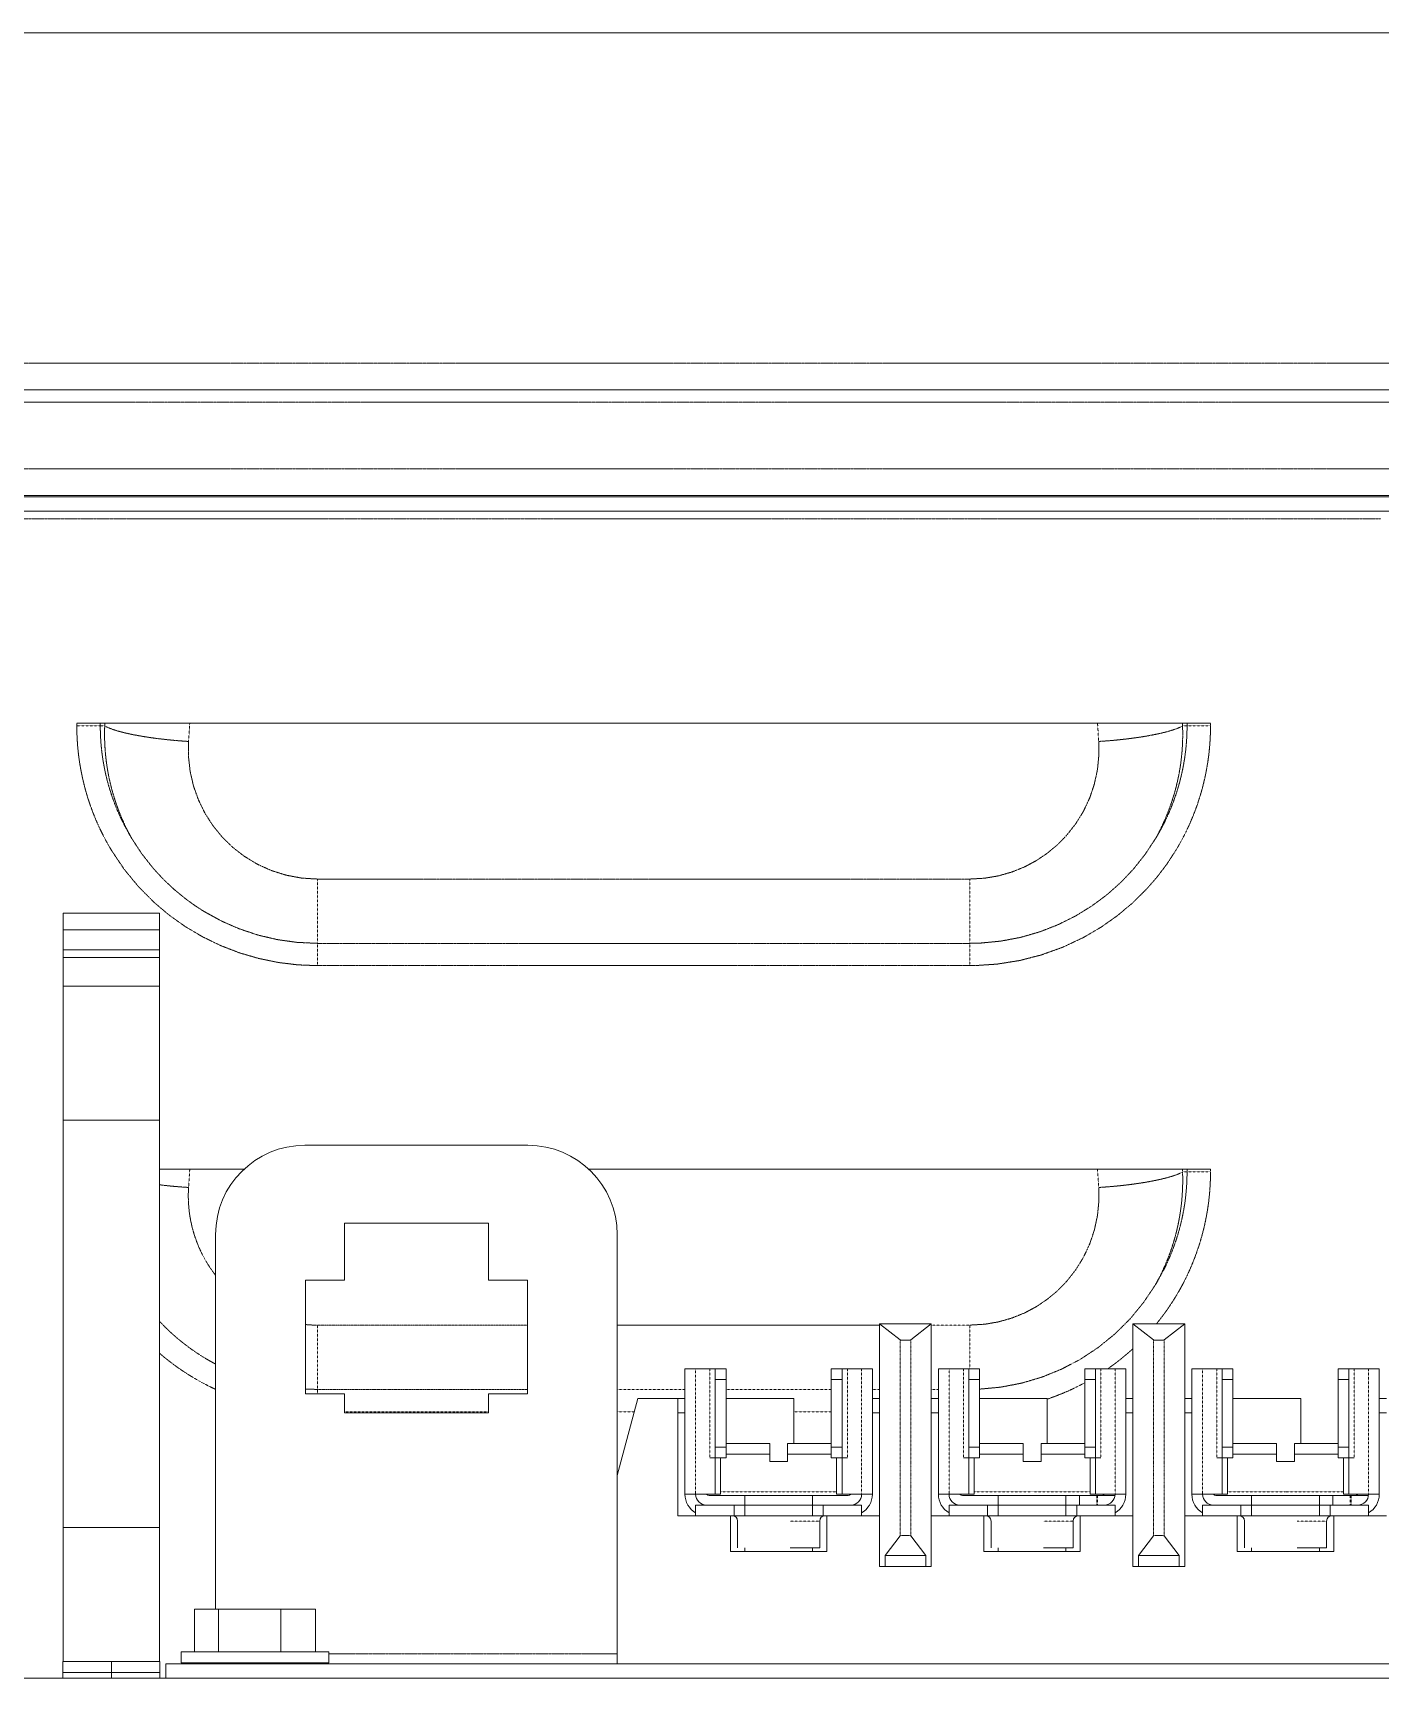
# Model space of a CAD drawing. Header units: millimetres. Extents: x 60499 to 556746, y 248297 to 497145.
# Drawn here: x 78618 to 81787, y 366663 to 370535 of the extents above; entities that cross this region are included whole.
import ezdxf

# ---------------------------------------------------------------- set-up
doc = ezdxf.new("R2010")
doc.units = ezdxf.units.MM
doc.linetypes.add('PHANTOM', pattern=[20, 10, -2, 2, -2, 2, -2])

msp = doc.modelspace()

# ---------------------------------------------------------------- linework, layer by layer
at = {"color": 7, "lineweight": 13, "ltscale": 0.03937}
for p, q in [((90954.7, 370534.8), (72739, 370534.8)), ((72739, 369695), (90954.7, 369695)), ((72739, 369446.1), (90954.7, 369446.1)), ((90954.7, 369443.1), (72739, 369443.1)), ((90954.7, 369409.5), (72739, 369409.5)), ((78762, 368910.4), (81347, 368910.4)), ((78915.7, 367016.7), (78915.7, 368148.8)), ((78915.7, 368086.6), (78915.7, 367017.4)), ((78915.7, 368039.7), (78915.7, 367016.7)), ((78688.9, 367017.4), (78688.9, 367976.3)), ((78688.9, 367976.3), (78688.9, 367017.4)), ((78915.7, 367976.3), (78915.7, 367017.4)), ((78915.7, 367017.4), (78915.7, 367976.3)), ((79925.1, 367860.7), (81347, 367860.7)), ((79047.4, 366825.4), (79047.4, 367706.8)), ((79992.2, 366719.7), (79992.2, 367706.8)), ((84808.8, 366696.5), (78930, 366696.5)), ((72739, 366662.9), (90954.7, 366662.9)), ((84808.8, 366662.9), (78930, 366662.9))]:
    msp.add_line(p, q, dxfattribs=at)
at = {"color": 7, "linetype": 'PHANTOM', "lineweight": 13, "ltscale": 0.03937}
for p, q in [((72739, 369757.7), (90954.7, 369757.7)), ((90954.7, 369665.6), (72739, 369665.6)), ((72739, 369508.7), (90954.7, 369508.7)), ((76909, 369390.8), (81789.2, 369390.8)), ((80822.1, 368543.4), (79286.9, 368543.4)), ((79286.9, 368392.1), (80822.1, 368392.1)), ((79286.9, 368339.6), (80822.1, 368339.6)), ((79313.8, 366719.7), (79992.2, 366719.7))]:
    msp.add_line(p, q, dxfattribs=at)
at = {"color": 7, "linetype": 'PHANTOM', "lineweight": 13, "ltscale": 0.000199926}
for p, q in [((78720.9, 368910.4), (78720.9, 368903.7)), ((78776.1, 368910.4), (78776.1, 368903.7)), ((81332.9, 368903.7), (81332.9, 368910.4)), ((81388.2, 368903.7), (81388.2, 368910.4)), ((81332.9, 367854), (81332.9, 367860.7)), ((81388.2, 367854), (81388.2, 367860.7))]:
    msp.add_line(p, q, dxfattribs=at)
at = {"color": 7, "lineweight": 13, "ltscale": 0.001225}
for p, q in [((78762, 368910.4), (78720.9, 368910.4)), ((81347, 368910.4), (81388.2, 368910.4)), ((81347, 367860.7), (81388.2, 367860.7)), ((81120.9, 367092.9), (81079.7, 367092.9)), ((81120.9, 367070.2), (81079.7, 367070.2)), ((81717.1, 367092.9), (81676, 367092.9)), ((81717.1, 367070.2), (81676, 367070.2))]:
    msp.add_line(p, q, dxfattribs=at)
at = {"color": 7, "linetype": 'PHANTOM', "lineweight": 13, "ltscale": 0.001644}
for p, q in [((78776.1, 368903.7), (78720.9, 368903.7)), ((81332.9, 368903.7), (81388.2, 368903.7)), ((81332.9, 367854), (81388.2, 367854))]:
    msp.add_line(p, q, dxfattribs=at)
at = {"color": 7, "linetype": 'PHANTOM', "lineweight": 13, "ltscale": 0.000311003}
for p, q in [((78786.6, 368903.7), (78776.1, 368903.7)), ((81322.5, 368903.7), (81332.9, 368903.7)), ((81322.5, 367854), (81332.9, 367854))]:
    msp.add_line(p, q, dxfattribs=at)
at = {"color": 7, "linetype": 'PHANTOM', "lineweight": 13, "ltscale": 0.000200337}
for p, q in [((78786.6, 368903.7), (78787, 368910.4)), ((81322.1, 368910.4), (81322.5, 368903.7)), ((81322.1, 367860.7), (81322.5, 367854))]:
    msp.add_line(p, q, dxfattribs=at)
at = {"color": 7, "linetype": 'PHANTOM', "lineweight": 13, "ltscale": 0.001288}
for p, q in [((78983.9, 368867.3), (78986.6, 368910.4)), ((81122.4, 368910.4), (81125.2, 368867.3)), ((78983.9, 367817.5), (78986.6, 367860.7)), ((81122.4, 367860.7), (81125.2, 367817.5))]:
    msp.add_line(p, q, dxfattribs=at)
at = {"color": 7, "linetype": 'PHANTOM', "lineweight": 13, "ltscale": 0.004503}
for p, q in [((79286.9, 368543.4), (79286.9, 368392.1)), ((80822.1, 368543.4), (80822.1, 368392.1)), ((79286.9, 367493.6), (79286.9, 367342.4))]:
    msp.add_line(p, q, dxfattribs=at)
at = {"color": 7, "lineweight": 13, "ltscale": 0.001161}
for p, q in [((78688.9, 368423.9), (78688.9, 368462.9)), ((78915.7, 368462.9), (78915.7, 368423.9))]:
    msp.add_line(p, q, dxfattribs=at)
at = {"color": 7, "lineweight": 13, "ltscale": 0.00062501}
for p, q in [((78688.9, 368441.9), (78688.9, 368462.9)), ((78915.7, 368462.9), (78915.7, 368441.9)), ((78915.7, 368291.4), (78915.7, 368270.4)), ((78915.7, 368270.4), (78915.7, 368249.4)), ((80393.2, 367172.7), (80372.2, 367172.7)), ((80968.4, 367172.7), (80947.4, 367172.7)), ((81564.7, 367172.7), (81543.7, 367172.7))]:
    msp.add_line(p, q, dxfattribs=at)
at = {"color": 7, "lineweight": 13, "ltscale": 0.006752}
for p, q in [((78915.7, 368462.9), (78688.9, 368462.9)), ((78915.7, 368423.9), (78688.9, 368423.9)), ((78688.9, 368423.9), (78915.7, 368423.9)), ((78688.9, 368376.8), (78915.7, 368376.8)), ((78915.7, 368376.8), (78688.9, 368376.8)), ((78915.7, 368358.8), (78688.9, 368358.8)), ((78688.9, 368358.8), (78915.7, 368358.8)), ((78915.7, 368291.4), (78688.9, 368291.4)), ((78688.9, 368291.4), (78915.7, 368291.4)), ((78688.9, 368291.4), (78915.7, 368291.4)), ((78915.7, 367976.3), (78688.9, 367976.3)), ((78688.9, 367976.3), (78915.7, 367976.3)), ((78915.7, 367017.4), (78688.9, 367017.4)), ((78688.9, 367017.4), (78915.7, 367017.4)), ((78915.7, 366702.3), (78688.9, 366702.3)), ((78688.9, 366702.3), (78915.7, 366702.3))]:
    msp.add_line(p, q, dxfattribs=at)
at = {"color": 7, "lineweight": 13, "ltscale": 0.001375}
for p, q in [((78915.7, 368459.9), (78915.7, 368413.7)), ((80223.1, 367095.4), (80176.9, 367095.4)), ((80521.2, 367095.4), (80567.4, 367095.4)), ((80819.4, 367095.4), (80773.2, 367095.4)), ((81117.5, 367095.4), (81163.7, 367095.4)), ((81415.6, 367095.4), (81369.5, 367095.4)), ((81713.8, 367095.4), (81760, 367095.4))]:
    msp.add_line(p, q, dxfattribs=at)
at = {"color": 7, "lineweight": 13, "ltscale": 0.00053574}
for p, q in [((78688.9, 368423.9), (78688.9, 368441.9)), ((78915.7, 368441.9), (78915.7, 368423.9))]:
    msp.add_line(p, q, dxfattribs=at)
at = {"color": 7, "lineweight": 13, "ltscale": 0.001403}
for p, q in [((78688.9, 368376.8), (78688.9, 368423.9)), ((78688.9, 368423.9), (78688.9, 368376.8)), ((78915.7, 368423.9), (78915.7, 368376.8)), ((78915.7, 368376.8), (78915.7, 368423.9))]:
    msp.add_line(p, q, dxfattribs=at)
at = {"color": 7, "lineweight": 13, "ltscale": 0.00035708}
msp.add_line((78915.7, 368401.7), (78915.7, 368413.7), dxfattribs=at)
at = {"color": 7, "lineweight": 13, "ltscale": 0.00938}
for p, q in [((78915.7, 368401.7), (78915.7, 368086.6)), ((78688.9, 367976.3), (78688.9, 368291.4)), ((78688.9, 367976.3), (78688.9, 368291.4)), ((78915.7, 368291.4), (78915.7, 367976.3)), ((78915.7, 368291.4), (78915.7, 367976.3)), ((78688.9, 366702.3), (78688.9, 367017.4)), ((78688.9, 366702.3), (78688.9, 367017.4)), ((78915.7, 367017.4), (78915.7, 366702.3)), ((78915.7, 367017.4), (78915.7, 366702.3)), ((78915.7, 367017.4), (78915.7, 366702.3))]:
    msp.add_line(p, q, dxfattribs=at)
at = {"color": 7, "linetype": 'PHANTOM', "lineweight": 13, "ltscale": 0.001565}
for p, q in [((79286.9, 368392.1), (79286.9, 368339.6)), ((80822.1, 368392.1), (80822.1, 368339.6))]:
    msp.add_line(p, q, dxfattribs=at)
at = {"color": 7, "lineweight": 13, "ltscale": 0.00053562}
for p, q in [((78688.9, 368358.8), (78688.9, 368376.8)), ((78688.9, 368358.8), (78688.9, 368376.8)), ((78915.7, 368376.8), (78915.7, 368358.8)), ((78915.7, 368376.8), (78915.7, 368358.8))]:
    msp.add_line(p, q, dxfattribs=at)
at = {"color": 7, "lineweight": 13, "ltscale": 0.002007}
msp.add_line((78688.9, 368291.4), (78688.9, 368358.8), dxfattribs=at)
at = {"color": 7, "lineweight": 13, "ltscale": 0.002008}
msp.add_line((78688.9, 368358.8), (78688.9, 368291.4), dxfattribs=at)
at = {"color": 7, "lineweight": 13, "ltscale": 0.002507}
msp.add_line((78915.7, 368358.8), (78915.7, 368274.6), dxfattribs=at)
at = {"color": 7, "lineweight": 13, "ltscale": 0.00625}
for p, q in [((78915.7, 368148.8), (78915.7, 368358.8)), ((78915.7, 368039.7), (78915.7, 368249.7))]:
    msp.add_line(p, q, dxfattribs=at)
at = {"color": 7, "lineweight": 13, "ltscale": 2.28281e-06}
msp.add_line((78915.7, 368249.5), (78915.7, 368249.4), dxfattribs=at)
at = {"color": 7, "lineweight": 13, "ltscale": 0.015625}
msp.add_line((79782.2, 367916.8), (79257.3, 367916.8), dxfattribs=at)
at = {"color": 7, "lineweight": 13, "ltscale": 0.005916}
msp.add_line((78915.7, 367860.7), (79114.4, 367860.7), dxfattribs=at)
at = {"color": 7, "lineweight": 13, "ltscale": 0.010089}
for p, q in [((79689.2, 367733.3), (79350.3, 367733.3)), ((79350.3, 367286.9), (79689.2, 367286.9))]:
    msp.add_line(p, q, dxfattribs=at)
at = {"color": 7, "lineweight": 13, "ltscale": 0.003986}
for p, q in [((79350.3, 367733.3), (79350.3, 367599.4)), ((79689.2, 367599.4), (79689.2, 367733.3))]:
    msp.add_line(p, q, dxfattribs=at)
at = {"color": 7, "lineweight": 13, "ltscale": 0.002731}
for p, q in [((79350.3, 367599.4), (79258.6, 367599.4)), ((79781, 367599.4), (79689.2, 367599.4)), ((79258.6, 367331.6), (79350.3, 367331.6)), ((79689.2, 367331.6), (79781, 367331.6))]:
    msp.add_line(p, q, dxfattribs=at)
at = {"color": 7, "lineweight": 13, "ltscale": 0.007973}
for p, q in [((79258.6, 367331.6), (79258.6, 367599.4)), ((79781, 367331.6), (79781, 367599.4))]:
    msp.add_line(p, q, dxfattribs=at)
at = {"color": 7, "linetype": 'PHANTOM', "lineweight": 13, "ltscale": 0.014707}
for p, q in [((79781, 367493.6), (79286.9, 367493.6)), ((79286.9, 367342.4), (79781, 367342.4))]:
    msp.add_line(p, q, dxfattribs=at)
at = {"color": 7, "linetype": 'PHANTOM', "lineweight": 13, "ltscale": 0.018374}
msp.add_line((80609.4, 367493.6), (79992.2, 367493.6), dxfattribs=at)
at = {"color": 7, "lineweight": 13, "ltscale": 0.001832}
for p, q in [((80609.4, 367496.9), (80657.7, 367458.7)), ((80731.2, 367496.9), (80682.9, 367458.7)), ((81205.7, 367496.9), (81254, 367458.7)), ((81327.5, 367496.9), (81279.1, 367458.7))]:
    msp.add_line(p, q, dxfattribs=at)
at = {"color": 7, "lineweight": 13, "ltscale": 0.00525}
for p, q in [((80609.4, 367320.5), (80609.4, 367496.9)), ((81205.7, 367320.5), (81205.7, 367496.9))]:
    msp.add_line(p, q, dxfattribs=at)
at = {"color": 7, "lineweight": 13, "ltscale": 0.003625}
for p, q in [((80731.2, 367496.9), (80609.4, 367496.9)), ((81327.5, 367496.9), (81205.7, 367496.9))]:
    msp.add_line(p, q, dxfattribs=at)
at = {"color": 7, "lineweight": 13, "ltscale": 0.01345}
for p, q in [((80731.2, 367496.9), (80731.2, 367045)), ((81327.5, 367496.9), (81327.5, 367045))]:
    msp.add_line(p, q, dxfattribs=at)
at = {"color": 7, "linetype": 'PHANTOM', "lineweight": 13, "ltscale": 0.002707}
msp.add_line((80822.1, 367493.6), (80731.2, 367493.6), dxfattribs=at)
at = {"color": 7, "linetype": 'PHANTOM', "lineweight": 13, "ltscale": 0.003054}
msp.add_line((80822.1, 367493.6), (80822.1, 367391), dxfattribs=at)
at = {"color": 7, "linetype": 'PHANTOM', "lineweight": 13, "ltscale": 0.013731}
for p, q in [((80657.7, 366997.5), (80657.7, 367458.7)), ((80682.9, 366997.5), (80682.9, 367458.7)), ((81254, 366997.5), (81254, 367458.7)), ((81279.1, 366997.5), (81279.1, 367458.7))]:
    msp.add_line(p, q, dxfattribs=at)
at = {"color": 7, "lineweight": 13, "ltscale": 0.000749994}
for p, q in [((80151.7, 367391), (80176.9, 367391)), ((80223.1, 367391), (80248.3, 367391)), ((80521.2, 367391), (80496, 367391)), ((80592.6, 367391), (80567.4, 367391)), ((80748, 367391), (80773.2, 367391)), ((80819.4, 367391), (80844.6, 367391)), ((81117.5, 367391), (81092.3, 367391)), ((81188.9, 367391), (81163.7, 367391)), ((81344.3, 367391), (81369.5, 367391)), ((81415.6, 367391), (81440.8, 367391)), ((81713.8, 367391), (81688.6, 367391)), ((81785.2, 367391), (81760, 367391)), ((80223.1, 367365.8), (80248.3, 367365.8)), ((80521.2, 367365.8), (80496, 367365.8)), ((80819.4, 367365.8), (80844.6, 367365.8)), ((81117.5, 367365.8), (81092.3, 367365.8)), ((81415.6, 367365.8), (81440.8, 367365.8)), ((81713.8, 367365.8), (81688.6, 367365.8)), ((80223.1, 367206.3), (80248.3, 367206.3)), ((80223.1, 367181.1), (80248.3, 367181.1)), ((80521.2, 367206.3), (80496, 367206.3)), ((80521.2, 367181.1), (80496, 367181.1)), ((80819.4, 367206.3), (80844.6, 367206.3)), ((80819.4, 367181.1), (80844.6, 367181.1)), ((81117.5, 367206.3), (81092.3, 367206.3)), ((81117.5, 367181.1), (81092.3, 367181.1)), ((81415.6, 367206.3), (81440.8, 367206.3)), ((81415.6, 367181.1), (81440.8, 367181.1)), ((81713.8, 367206.3), (81688.6, 367206.3)), ((81713.8, 367181.1), (81688.6, 367181.1)), ((80176.9, 367095.4), (80151.7, 367095.4)), ((80267.2, 367070.2), (80292.4, 367070.2)), ((80452, 367070.2), (80477.1, 367070.2)), ((80567.4, 367095.4), (80592.6, 367095.4)), ((80773.2, 367095.4), (80748, 367095.4)), ((81048.2, 367070.2), (81073.4, 367070.2)), ((81163.7, 367095.4), (81188.9, 367095.4)), ((81369.5, 367095.4), (81344.3, 367095.4)), ((81644.5, 367070.2), (81669.7, 367070.2)), ((81760, 367095.4), (81785.2, 367095.4)), ((80267.2, 367045), (80292.4, 367045)), ((80452, 367045), (80477.1, 367045)), ((81048.2, 367045), (81073.4, 367045)), ((81644.5, 367045), (81669.7, 367045))]:
    msp.add_line(p, q, dxfattribs=at)
at = {"color": 7, "lineweight": 13, "ltscale": 0.0088}
for p, q in [((80151.7, 367095.4), (80151.7, 367391)), ((80592.6, 367391), (80592.6, 367095.4)), ((80748, 367095.4), (80748, 367391)), ((81188.9, 367391), (81188.9, 367095.4)), ((81344.3, 367095.4), (81344.3, 367391)), ((81785.2, 367391), (81785.2, 367095.4))]:
    msp.add_line(p, q, dxfattribs=at)
at = {"color": 7, "lineweight": 13, "ltscale": 0.000999991}
for p, q in [((80176.9, 367391), (80210.5, 367391)), ((80567.4, 367391), (80533.8, 367391)), ((81163.7, 367391), (81130.1, 367391)), ((81760, 367391), (81726.4, 367391)), ((78930, 366662.9), (78930, 366696.5))]:
    msp.add_line(p, q, dxfattribs=at)
at = {"color": 7, "linetype": 'PHANTOM', "lineweight": 13, "ltscale": 0.0088}
for p, q in [((80176.9, 367095.4), (80176.9, 367391)), ((80567.4, 367391), (80567.4, 367095.4)), ((80773.2, 367095.4), (80773.2, 367391)), ((81163.7, 367391), (81163.7, 367095.4)), ((81369.5, 367095.4), (81369.5, 367391)), ((81760, 367391), (81760, 367095.4))]:
    msp.add_line(p, q, dxfattribs=at)
at = {"color": 7, "lineweight": 13, "ltscale": 0.000375012}
for p, q in [((80210.5, 367391), (80223.1, 367391)), ((80533.8, 367391), (80521.2, 367391)), ((81130.1, 367391), (81117.5, 367391)), ((81726.4, 367391), (81713.8, 367391)), ((80210.5, 367181.1), (80223.1, 367181.1)), ((80210.5, 367181.1), (80223.1, 367181.1)), ((80533.8, 367181.1), (80521.2, 367181.1)), ((80533.8, 367181.1), (80521.2, 367181.1)), ((81130.1, 367181.1), (81117.5, 367181.1)), ((81130.1, 367181.1), (81117.5, 367181.1)), ((81726.4, 367181.1), (81713.8, 367181.1)), ((81726.4, 367181.1), (81713.8, 367181.1)), ((80235.7, 367095.4), (80223.1, 367095.4)), ((80508.6, 367095.4), (80521.2, 367095.4)), ((80832, 367095.4), (80819.4, 367095.4)), ((81428.2, 367095.4), (81415.6, 367095.4))]:
    msp.add_line(p, q, dxfattribs=at)
at = {"color": 7, "linetype": 'PHANTOM', "lineweight": 13, "ltscale": 0.00625}
for p, q in [((80210.5, 367391), (80210.5, 367181.1)), ((80533.8, 367181.1), (80533.8, 367391)), ((80806.8, 367391), (80806.8, 367181.1)), ((81130.1, 367181.1), (81130.1, 367391)), ((81403.1, 367391), (81403.1, 367181.1)), ((81726.4, 367181.1), (81726.4, 367391))]:
    msp.add_line(p, q, dxfattribs=at)
at = {"color": 7, "lineweight": 13, "ltscale": 0.000750084}
for p, q in [((80223.1, 367391), (80223.1, 367365.8)), ((80248.3, 367391), (80248.3, 367365.8)), ((80496, 367365.8), (80496, 367391)), ((80521.2, 367365.8), (80521.2, 367391)), ((80819.4, 367391), (80819.4, 367365.8)), ((80844.6, 367391), (80844.6, 367365.8)), ((81092.3, 367365.8), (81092.3, 367391)), ((81117.5, 367365.8), (81117.5, 367391)), ((81415.6, 367391), (81415.6, 367365.8)), ((81440.8, 367391), (81440.8, 367365.8)), ((81688.6, 367365.8), (81688.6, 367391)), ((81713.8, 367365.8), (81713.8, 367391)), ((80223.1, 367206.3), (80223.1, 367181.1)), ((80248.3, 367206.3), (80248.3, 367181.1)), ((80351.2, 367214.7), (80351.2, 367189.5)), ((80393.2, 367214.7), (80393.2, 367189.5)), ((80496, 367181.1), (80496, 367206.3)), ((80521.2, 367181.1), (80521.2, 367206.3)), ((80819.4, 367206.3), (80819.4, 367181.1)), ((80844.6, 367206.3), (80844.6, 367181.1)), ((80947.4, 367214.7), (80947.4, 367189.5)), ((80989.4, 367214.7), (80989.4, 367189.5)), ((81092.3, 367181.1), (81092.3, 367206.3)), ((81117.5, 367181.1), (81117.5, 367206.3)), ((81415.6, 367206.3), (81415.6, 367181.1)), ((81440.8, 367206.3), (81440.8, 367181.1)), ((81543.7, 367214.7), (81543.7, 367189.5)), ((81585.7, 367214.7), (81585.7, 367189.5)), ((81688.6, 367181.1), (81688.6, 367206.3)), ((81713.8, 367181.1), (81713.8, 367206.3))]:
    msp.add_line(p, q, dxfattribs=at)
at = {"color": 7, "lineweight": 13, "ltscale": 0.001}
for p, q in [((80773.2, 367391), (80806.8, 367391)), ((81369.5, 367391), (81403.1, 367391))]:
    msp.add_line(p, q, dxfattribs=at)
at = {"color": 7, "lineweight": 13, "ltscale": 0.000374982}
for p, q in [((80806.8, 367391), (80819.4, 367391)), ((81403.1, 367391), (81415.6, 367391)), ((80806.8, 367181.1), (80819.4, 367181.1)), ((80806.8, 367181.1), (80819.4, 367181.1)), ((81403.1, 367181.1), (81415.6, 367181.1)), ((81403.1, 367181.1), (81415.6, 367181.1)), ((81104.9, 367095.4), (81117.5, 367095.4)), ((81701.2, 367095.4), (81713.8, 367095.4))]:
    msp.add_line(p, q, dxfattribs=at)
at = {"color": 7, "linetype": 'PHANTOM', "lineweight": 13, "ltscale": 0.000321276}
msp.add_line((79286.9, 367342.4), (79286.9, 367331.6), dxfattribs=at)
at = {"color": 7, "linetype": 'PHANTOM', "lineweight": 13, "ltscale": 0.004749}
msp.add_line((79992.2, 367342.4), (80151.7, 367342.4), dxfattribs=at)
at = {"color": 7, "lineweight": 13, "ltscale": 0.00475}
for p, q in [((80223.1, 367365.8), (80223.1, 367206.3)), ((80248.3, 367206.3), (80248.3, 367365.8)), ((80496, 367365.8), (80496, 367206.3)), ((80521.2, 367206.3), (80521.2, 367365.8)), ((80819.4, 367365.8), (80819.4, 367206.3)), ((80844.6, 367206.3), (80844.6, 367365.8)), ((81092.3, 367365.8), (81092.3, 367206.3)), ((81117.5, 367206.3), (81117.5, 367365.8)), ((81415.6, 367365.8), (81415.6, 367206.3)), ((81440.8, 367206.3), (81440.8, 367365.8)), ((81688.6, 367365.8), (81688.6, 367206.3)), ((81713.8, 367206.3), (81713.8, 367365.8)), ((80407.9, 367320.5), (80248.3, 367320.5)), ((81004.1, 367320.5), (80844.6, 367320.5)), ((81600.4, 367320.5), (81440.8, 367320.5)), ((80292.4, 367070.2), (80452, 367070.2)), ((80888.7, 367070.2), (81048.2, 367070.2)), ((81484.9, 367070.2), (81644.5, 367070.2)), ((80292.4, 367045), (80452, 367045)), ((80888.7, 367045), (81048.2, 367045)), ((81484.9, 367045), (81644.5, 367045))]:
    msp.add_line(p, q, dxfattribs=at)
at = {"color": 7, "linetype": 'PHANTOM', "lineweight": 13, "ltscale": 0.007375}
msp.add_line((80248.3, 367342.4), (80496, 367342.4), dxfattribs=at)
at = {"color": 7, "linetype": 'PHANTOM', "lineweight": 13, "ltscale": 0.000499996}
for p, q in [((80592.6, 367342.4), (80609.4, 367342.4)), ((80731.2, 367342.4), (80748, 367342.4))]:
    msp.add_line(p, q, dxfattribs=at)
at = {"color": 7, "lineweight": 13, "ltscale": 0.001329}
for p, q in [((79350.3, 367331.6), (79350.3, 367286.9)), ((79689.2, 367286.9), (79689.2, 367331.6))]:
    msp.add_line(p, q, dxfattribs=at)
at = {"color": 7, "lineweight": 13, "ltscale": 0.005581}
msp.add_line((79992.2, 367139.4), (80040.7, 367320.5), dxfattribs=at)
at = {"color": 7, "lineweight": 13, "ltscale": 0.002805}
msp.add_line((80134.9, 367320.5), (80040.7, 367320.5), dxfattribs=at)
at = {"color": 7, "lineweight": 13, "ltscale": 0.000499996}
for p, q in [((80151.7, 367320.5), (80134.9, 367320.5)), ((80609.4, 367320.5), (80592.6, 367320.5)), ((80748, 367320.5), (80731.2, 367320.5)), ((81205.7, 367320.5), (81188.9, 367320.5)), ((81344.3, 367320.5), (81327.5, 367320.5)), ((80134.9, 367286.9), (80151.7, 367286.9)), ((80609.4, 367286.9), (80592.6, 367286.9)), ((80731.2, 367286.9), (80748, 367286.9)), ((81205.7, 367286.9), (81188.9, 367286.9)), ((81327.5, 367286.9), (81344.3, 367286.9))]:
    msp.add_line(p, q, dxfattribs=at)
at = {"color": 7, "lineweight": 13, "ltscale": 0.0082}
for p, q in [((80134.9, 367320.5), (80134.9, 367045)), ((80609.4, 367045), (80609.4, 367320.5)), ((81205.7, 367045), (81205.7, 367320.5))]:
    msp.add_line(p, q, dxfattribs=at)
at = {"color": 7, "lineweight": 13, "ltscale": 0.00315}
for p, q in [((80407.9, 367320.5), (80407.9, 367214.7)), ((81004.1, 367320.5), (81004.1, 367214.7)), ((81600.4, 367320.5), (81600.4, 367214.7))]:
    msp.add_line(p, q, dxfattribs=at)
at = {"color": 7, "lineweight": 13, "ltscale": 0.000500026}
for p, q in [((81802, 367320.5), (81785.2, 367320.5)), ((81802, 367286.9), (81785.2, 367286.9))]:
    msp.add_line(p, q, dxfattribs=at)
at = {"color": 7, "linetype": 'PHANTOM', "lineweight": 13, "ltscale": 0.010089}
msp.add_line((79350.3, 367289.8), (79689.2, 367289.8), dxfattribs=at)
at = {"color": 7, "linetype": 'PHANTOM', "lineweight": 13, "ltscale": 0.0012}
msp.add_line((79992.2, 367289.8), (80032.5, 367289.8), dxfattribs=at)
at = {"color": 7, "linetype": 'PHANTOM', "lineweight": 13, "ltscale": 0.002625}
msp.add_line((80407.9, 367289.8), (80496, 367289.8), dxfattribs=at)
at = {"color": 7, "lineweight": 13, "ltscale": 0.00255}
for p, q in [((80223.1, 367181.1), (80223.1, 367095.4)), ((80235.7, 367095.4), (80235.7, 367181.1)), ((80508.6, 367181.1), (80508.6, 367095.4)), ((80521.2, 367095.4), (80521.2, 367181.1)), ((80819.4, 367181.1), (80819.4, 367095.4)), ((80832, 367095.4), (80832, 367181.1)), ((81104.9, 367181.1), (81104.9, 367095.4)), ((81117.5, 367095.4), (81117.5, 367181.1)), ((81415.6, 367181.1), (81415.6, 367095.4)), ((81428.2, 367095.4), (81428.2, 367181.1)), ((81701.2, 367181.1), (81701.2, 367095.4)), ((81713.8, 367095.4), (81713.8, 367181.1))]:
    msp.add_line(p, q, dxfattribs=at)
at = {"color": 7, "lineweight": 13, "ltscale": 0.003062}
for p, q in [((80351.2, 367214.7), (80248.3, 367214.7)), ((80351.2, 367189.5), (80248.3, 367189.5)), ((80496, 367214.7), (80393.2, 367214.7)), ((80496, 367189.5), (80393.2, 367189.5)), ((80947.4, 367214.7), (80844.6, 367214.7)), ((80947.4, 367189.5), (80844.6, 367189.5)), ((81092.3, 367214.7), (80989.4, 367214.7)), ((81543.7, 367189.5), (81440.8, 367189.5)), ((81543.7, 367214.7), (81440.9, 367214.7)), ((81688.6, 367214.7), (81585.7, 367214.7))]:
    msp.add_line(p, q, dxfattribs=at)
at = {"color": 7, "lineweight": 13, "ltscale": 0.000499936}
for p, q in [((80351.2, 367189.5), (80351.2, 367172.7)), ((80393.2, 367189.5), (80393.2, 367172.7)), ((80947.4, 367189.5), (80947.4, 367172.7)), ((80989.4, 367189.5), (80989.4, 367172.7)), ((81543.7, 367189.5), (81543.7, 367172.7)), ((81585.7, 367189.5), (81585.7, 367172.7))]:
    msp.add_line(p, q, dxfattribs=at)
at = {"color": 7, "lineweight": 13, "ltscale": 0.003063}
for p, q in [((81092.3, 367189.5), (80989.4, 367189.5)), ((81688.6, 367189.5), (81585.7, 367189.5))]:
    msp.add_line(p, q, dxfattribs=at)
at = {"color": 7, "lineweight": 13, "ltscale": 0.00062498}
for p, q in [((80372.2, 367172.7), (80351.2, 367172.7)), ((80989.4, 367172.7), (80968.4, 367172.7)), ((81585.7, 367172.7), (81564.7, 367172.7))]:
    msp.add_line(p, q, dxfattribs=at)
at = {"color": 7, "lineweight": 13, "ltscale": 0.002687}
for p, q in [((80176.9, 367070.2), (80267.2, 367070.2)), ((80477.1, 367070.2), (80567.4, 367070.2)), ((80773.2, 367070.2), (80863.5, 367070.2)), ((81073.4, 367070.2), (81163.7, 367070.2)), ((81369.5, 367070.2), (81459.7, 367070.2)), ((81669.7, 367070.2), (81760, 367070.2)), ((80176.9, 367045), (80267.2, 367045)), ((80477.1, 367045), (80567.4, 367045)), ((80773.2, 367045), (80863.5, 367045)), ((81073.4, 367045), (81163.7, 367045)), ((81369.5, 367045), (81459.7, 367045)), ((81669.7, 367045), (81760, 367045))]:
    msp.add_line(p, q, dxfattribs=at)
at = {"color": 7, "lineweight": 13, "ltscale": 0.000749963}
for p, q in [((80176.9, 367045), (80176.9, 367070.2)), ((80267.2, 367070.2), (80267.2, 367045)), ((80292.4, 367070.2), (80292.4, 367045)), ((80452, 367070.2), (80452, 367045)), ((80477.1, 367070.2), (80477.1, 367045)), ((80567.4, 367045), (80567.4, 367070.2)), ((80773.2, 367045), (80773.2, 367070.2)), ((80863.5, 367070.2), (80863.5, 367045)), ((80888.7, 367070.2), (80888.7, 367045)), ((81048.2, 367070.2), (81048.2, 367045)), ((81073.4, 367070.2), (81073.4, 367045)), ((81163.7, 367045), (81163.7, 367070.2)), ((81369.5, 367045), (81369.5, 367070.2)), ((81459.7, 367070.2), (81459.7, 367045)), ((81484.9, 367070.2), (81484.9, 367045)), ((81644.5, 367070.2), (81644.5, 367045)), ((81669.7, 367070.2), (81669.7, 367045)), ((81760, 367045), (81760, 367070.2)), ((80622.4, 366925.8), (80622.4, 366951)), ((80718.2, 366925.8), (80718.2, 366951)), ((81218.7, 366925.8), (81218.7, 366951)), ((81314.5, 366925.8), (81314.5, 366951))]:
    msp.add_line(p, q, dxfattribs=at)
at = {"color": 7, "lineweight": 13, "ltscale": 0.004875}
for p, q in [((80372.2, 367092.9), (80208.4, 367092.9)), ((80535.9, 367092.9), (80372.2, 367092.9)), ((80968.4, 367092.9), (80804.7, 367092.9)), ((81132.2, 367092.9), (80968.4, 367092.9)), ((81564.7, 367092.9), (81401, 367092.9)), ((81728.5, 367092.9), (81564.7, 367092.9))]:
    msp.add_line(p, q, dxfattribs=at)
at = {"color": 7, "linetype": 'PHANTOM', "lineweight": 13, "ltscale": 0.004062}
for p, q in [((80372.2, 367101.3), (80235.7, 367101.3)), ((81104.9, 367101.3), (80968.4, 367101.3)), ((81701.2, 367101.3), (81564.7, 367101.3))]:
    msp.add_line(p, q, dxfattribs=at)
at = {"color": 7, "lineweight": 13, "ltscale": 0.000674991}
for p, q in [((80292.4, 367092.9), (80292.4, 367070.2)), ((80452, 367092.9), (80452, 367070.2)), ((80888.7, 367092.9), (80888.7, 367070.2)), ((81048.2, 367092.9), (81048.2, 367070.2)), ((81079.7, 367070.2), (81079.7, 367092.9)), ((81484.9, 367092.9), (81484.9, 367070.2)), ((81644.5, 367092.9), (81644.5, 367070.2)), ((81676, 367070.2), (81676, 367092.9))]:
    msp.add_line(p, q, dxfattribs=at)
at = {"color": 7, "linetype": 'PHANTOM', "lineweight": 13, "ltscale": 0.004063}
for p, q in [((80508.6, 367101.3), (80372.2, 367101.3)), ((80968.4, 367101.3), (80832, 367101.3)), ((81564.7, 367101.3), (81428.2, 367101.3))]:
    msp.add_line(p, q, dxfattribs=at)
at = {"color": 7, "lineweight": 13, "ltscale": 0.002691}
msp.add_line((80452, 367070.2), (80542.4, 367070.2), dxfattribs=at)
at = {"color": 7, "lineweight": 13, "ltscale": 0.000750024}
for p, q in [((80863.5, 367070.2), (80888.7, 367070.2)), ((81459.7, 367070.2), (81484.9, 367070.2)), ((80863.5, 367045), (80888.7, 367045)), ((81459.7, 367045), (81484.9, 367045))]:
    msp.add_line(p, q, dxfattribs=at)
at = {"color": 7, "lineweight": 13, "ltscale": 0.000937484}
for p, q in [((81048.2, 367070.2), (81079.7, 367070.2)), ((81644.5, 367070.2), (81676, 367070.2)), ((81644.5, 367070.2), (81676, 367070.2))]:
    msp.add_line(p, q, dxfattribs=at)
at = {"color": 7, "lineweight": 13, "ltscale": 5.00116e-05}
for p, q in [((81120.9, 367092.9), (81122.6, 367092.9)), ((81120.9, 367070.2), (81122.6, 367070.2))]:
    msp.add_line(p, q, dxfattribs=at)
at = {"color": 7, "linetype": 'PHANTOM', "lineweight": 13, "ltscale": 0.000674991}
for p, q in [((81120.9, 367070.2), (81120.9, 367092.9)), ((81122.6, 367070.2), (81122.6, 367092.9)), ((81717.1, 367070.2), (81717.1, 367092.9)), ((81718.8, 367070.2), (81718.8, 367092.9))]:
    msp.add_line(p, q, dxfattribs=at)
at = {"color": 7, "lineweight": 13, "ltscale": 0.001222}
for p, q in [((81163.6, 367092.9), (81122.6, 367092.9)), ((81759.9, 367092.9), (81718.8, 367092.9))]:
    msp.add_line(p, q, dxfattribs=at)
at = {"color": 7, "lineweight": 13, "ltscale": 0.000477438}
for p, q in [((81138.6, 367070.2), (81122.6, 367070.2)), ((81734.9, 367070.2), (81718.8, 367070.2))]:
    msp.add_line(p, q, dxfattribs=at)
at = {"color": 7, "lineweight": 13, "ltscale": 4.99815e-05}
for p, q in [((81717.1, 367092.9), (81718.8, 367092.9)), ((81717.1, 367070.2), (81718.8, 367070.2))]:
    msp.add_line(p, q, dxfattribs=at)
at = {"color": 7, "lineweight": 13, "ltscale": 0.002716}
for p, q in [((80226.2, 367045), (80134.9, 367045)), ((80609.4, 367045), (80518.2, 367045)), ((80822.4, 367045), (80731.2, 367045)), ((81205.7, 367045), (81114.5, 367045)), ((81418.7, 367045), (81327.5, 367045)), ((81802, 367045), (81710.7, 367045))]:
    msp.add_line(p, q, dxfattribs=at)
at = {"color": 7, "lineweight": 13, "ltscale": 0.002498}
for p, q in [((80258.8, 367045), (80258.8, 366961.1)), ((80485.5, 366961.1), (80485.5, 367045)), ((80855.1, 367045), (80855.1, 366961.1)), ((81081.8, 366961.1), (81081.8, 367045)), ((81451.3, 367045), (81451.3, 366961.1)), ((81678.1, 366961.1), (81678.1, 367045))]:
    msp.add_line(p, q, dxfattribs=at)
at = {"color": 7, "lineweight": 13, "ltscale": 0.001875}
for p, q in [((80275.6, 367032.4), (80275.6, 366969.5)), ((80468.8, 367032.4), (80468.8, 366969.5)), ((80871.9, 367032.4), (80871.9, 366969.5)), ((81065, 367032.4), (81065, 366969.5)), ((81468.1, 367032.4), (81468.1, 366969.5)), ((81661.3, 367032.4), (81661.3, 366969.5))]:
    msp.add_line(p, q, dxfattribs=at)
at = {"color": 7, "linetype": 'PHANTOM', "lineweight": 13, "ltscale": 0.002066}
for p, q in [((80468.8, 367032.4), (80399.4, 367032.4)), ((81065, 367032.4), (80995.6, 367032.4)), ((81661.3, 367032.4), (81591.9, 367032.4))]:
    msp.add_line(p, q, dxfattribs=at)
at = {"color": 7, "lineweight": 13, "ltscale": 0.00355}
for p, q in [((80609.4, 366925.8), (80609.4, 367045)), ((80731.2, 366925.8), (80731.2, 367045)), ((81205.7, 366925.8), (81205.7, 367045)), ((81327.5, 366925.8), (81327.5, 367045))]:
    msp.add_line(p, q, dxfattribs=at)
at = {"color": 7, "lineweight": 13, "ltscale": 0.006604}
msp.add_line((78915.7, 366794.9), (78915.7, 367016.7), dxfattribs=at)
msp.add_line((78915.7, 366794.9), (78915.7, 367016.7), dxfattribs=at)
at = {"color": 7, "lineweight": 13, "ltscale": 0.001739}
for p, q in [((80622.4, 366951), (80657.7, 366997.5)), ((80718.2, 366951), (80682.9, 366997.5)), ((81218.7, 366951), (81254, 366997.5)), ((81314.5, 366951), (81279.1, 366997.5))]:
    msp.add_line(p, q, dxfattribs=at)
at = {"color": 7, "lineweight": 13, "ltscale": 0.00675}
for p, q in [((80485.5, 366961.1), (80258.8, 366961.1)), ((81081.8, 366961.1), (80855.1, 366961.1)), ((81678.1, 366961.1), (81451.3, 366961.1))]:
    msp.add_line(p, q, dxfattribs=at)
at = {"color": 7, "lineweight": 13, "ltscale": 0.00099906}
for p, q in [((80292.4, 366961.1), (80258.8, 366961.1)), ((80485.5, 366961.1), (80452, 366961.1)), ((80888.6, 366961.1), (80855.1, 366961.1)), ((81081.8, 366961.1), (81048.3, 366961.1)), ((81484.9, 366961.1), (81451.3, 366961.1)), ((81678.1, 366961.1), (81644.5, 366961.1))]:
    msp.add_line(p, q, dxfattribs=at)
at = {"color": 7, "lineweight": 13, "ltscale": 0.000247625}
for p, q in [((80292.4, 366969.5), (80292.4, 366961.1)), ((80452, 366969.5), (80452, 366961.1)), ((80888.7, 366969.5), (80888.7, 366961.1)), ((81048.2, 366969.5), (81048.2, 366961.1)), ((81484.9, 366969.5), (81484.9, 366961.1)), ((81644.5, 366969.5), (81644.5, 366961.1))]:
    msp.add_line(p, q, dxfattribs=at)
at = {"color": 7, "lineweight": 13, "ltscale": 0.002066}
for p, q in [((80399.4, 366969.5), (80468.8, 366969.5)), ((80995.6, 366969.5), (81065, 366969.5)), ((81591.9, 366969.5), (81661.3, 366969.5))]:
    msp.add_line(p, q, dxfattribs=at)
at = {"color": 7, "lineweight": 13, "ltscale": 0.002851}
for p, q in [((80718.2, 366951), (80622.4, 366951)), ((81314.5, 366951), (81218.7, 366951)), ((80718.2, 366925.8), (80622.4, 366925.8)), ((81314.5, 366925.8), (81218.7, 366925.8))]:
    msp.add_line(p, q, dxfattribs=at)
at = {"color": 7, "lineweight": 13, "ltscale": 0.000386786}
for p, q in [((80622.4, 366925.8), (80609.4, 366925.8)), ((80718.2, 366925.8), (80731.2, 366925.8)), ((81314.5, 366925.8), (81327.5, 366925.8))]:
    msp.add_line(p, q, dxfattribs=at)
at = {"color": 7, "lineweight": 13, "ltscale": 0.000386816}
msp.add_line((81218.7, 366925.8), (81205.7, 366925.8), dxfattribs=at)
at = {"color": 7, "lineweight": 13, "ltscale": 0.003}
for p, q in [((78997.8, 366724.6), (78997.8, 366825.4)), ((79053.9, 366724.6), (79053.9, 366825.4)), ((79201.2, 366724.6), (79201.2, 366825.4)), ((79282.1, 366724.6), (79282.1, 366825.4))]:
    msp.add_line(p, q, dxfattribs=at)
at = {"color": 7, "lineweight": 13, "ltscale": 0.001669}
msp.add_line((78997.8, 366825.4), (79053.9, 366825.4), dxfattribs=at)
at = {"color": 7, "lineweight": 13, "ltscale": 0.004385}
msp.add_line((79053.9, 366825.4), (79201.2, 366825.4), dxfattribs=at)
at = {"color": 7, "lineweight": 13, "ltscale": 0.002408}
msp.add_line((79201.2, 366825.4), (79282.1, 366825.4), dxfattribs=at)
at = {"color": 7, "lineweight": 13, "ltscale": 0.004684}
msp.add_line((79123.5, 366724.6), (78966.1, 366724.6), dxfattribs=at)
at = {"color": 7, "lineweight": 13, "ltscale": 0.000775074}
for p, q in [((78966.1, 366698.6), (78966.1, 366724.6)), ((79313.8, 366698.6), (79313.8, 366724.6))]:
    msp.add_line(p, q, dxfattribs=at)
at = {"color": 7, "lineweight": 13, "ltscale": 0.005666}
msp.add_line((79123.5, 366724.6), (79313.8, 366724.6), dxfattribs=at)
at = {"color": 7, "lineweight": 13, "ltscale": 0.000691572}
msp.add_line((79992.2, 366696.5), (79992.2, 366719.7), dxfattribs=at)
at = {"color": 7, "lineweight": 13, "ltscale": 1.96742e-05}
for p, q in [((78688.9, 366702.3), (78688.2, 366702.3)), ((78688.2, 366702.3), (78688.9, 366702.3)), ((78688.2, 366702.3), (78688.9, 366702.3)), ((78916.4, 366702.3), (78915.7, 366702.3)), ((78915.7, 366702.3), (78916.4, 366702.3)), ((78915.7, 366702.3), (78916.4, 366702.3))]:
    msp.add_line(p, q, dxfattribs=at)
at = {"color": 7, "lineweight": 13, "ltscale": 0.00078745}
for p, q in [((78688.2, 366702.3), (78688.2, 366675.8)), ((78688.2, 366675.8), (78688.2, 366702.3)), ((78802.3, 366675.8), (78802.3, 366702.3)), ((78802.3, 366702.3), (78802.3, 366675.8)), ((78916.4, 366675.8), (78916.4, 366702.3)), ((78916.4, 366675.8), (78916.4, 366702.3)), ((78916.4, 366702.3), (78916.4, 366675.8))]:
    msp.add_line(p, q, dxfattribs=at)
at = {"color": 7, "lineweight": 13, "ltscale": 0.001185}
msp.add_line((79005.9, 366698.6), (78966.1, 366698.6), dxfattribs=at)
at = {"color": 7, "lineweight": 13, "ltscale": 6.24769e-05}
for p, q in [((78966.9, 366698.6), (78966.9, 366696.5)), ((79005.9, 366698.6), (79005.9, 366696.5)), ((79084.4, 366698.6), (79084.4, 366696.5)), ((79123.5, 366698.6), (79123.5, 366696.5)), ((79140.7, 366698.6), (79140.7, 366696.5)), ((79183.8, 366698.6), (79183.8, 366696.5)), ((79250.7, 366698.6), (79250.7, 366696.5)), ((79313, 366698.6), (79313, 366696.5))]:
    msp.add_line(p, q, dxfattribs=at)
at = {"color": 7, "lineweight": 13, "ltscale": 0.001162}
msp.add_line((79005.9, 366696.5), (78966.9, 366696.5), dxfattribs=at)
at = {"color": 7, "lineweight": 13, "ltscale": 0.003499}
msp.add_line((79123.5, 366698.6), (79005.9, 366698.6), dxfattribs=at)
at = {"color": 7, "lineweight": 13, "ltscale": 0.002336}
msp.add_line((79084.4, 366696.5), (79005.9, 366696.5), dxfattribs=at)
at = {"color": 7, "lineweight": 13, "ltscale": 0.003786}
msp.add_line((79250.7, 366698.6), (79123.5, 366698.6), dxfattribs=at)
at = {"color": 7, "lineweight": 13, "ltscale": 0.000513933}
msp.add_line((79140.7, 366696.5), (79123.5, 366696.5), dxfattribs=at)
at = {"color": 7, "lineweight": 13, "ltscale": 0.00199}
msp.add_line((79250.7, 366696.5), (79183.8, 366696.5), dxfattribs=at)
at = {"color": 7, "lineweight": 13, "ltscale": 0.001856}
for p, q in [((79313, 366698.6), (79250.7, 366698.6)), ((79313, 366696.5), (79250.7, 366696.5))]:
    msp.add_line(p, q, dxfattribs=at)
at = {"color": 7, "lineweight": 13, "ltscale": 2.33087e-05}
msp.add_line((79313.8, 366698.6), (79313, 366698.6), dxfattribs=at)
at = {"color": 7, "lineweight": 13, "ltscale": 0.003396}
for p, q in [((78688.2, 366675.8), (78802.3, 366675.8)), ((78802.3, 366675.8), (78688.2, 366675.8)), ((78802.3, 366675.8), (78916.4, 366675.8)), ((78916.4, 366675.8), (78802.3, 366675.8))]:
    msp.add_line(p, q, dxfattribs=at)
at = {"color": 7, "lineweight": 13, "ltscale": 0.000384233}
for p, q in [((78688.2, 366675.8), (78688.2, 366662.9)), ((78802.3, 366662.9), (78802.3, 366675.8)), ((78916.4, 366662.9), (78916.4, 366675.8))]:
    msp.add_line(p, q, dxfattribs=at)
at = {"color": 7, "lineweight": 13, "ltscale": 0.000384954}
msp.add_line((78688.2, 366662.9), (78688.2, 366675.8), dxfattribs=at)
at = {"color": 7, "lineweight": 13, "ltscale": 0.000386155}
for p, q in [((78802.3, 366675.8), (78802.3, 366662.9)), ((78916.4, 366662.9), (78916.4, 366675.8))]:
    msp.add_line(p, q, dxfattribs=at)
at = {"color": 7, "lineweight": 13, "ltscale": 0.000385915}
msp.add_line((78916.4, 366675.8), (78916.4, 366662.9), dxfattribs=at)
at = {"color": 7, "linetype": 'PHANTOM', "lineweight": 13, "ltscale": 0.03937}
for points in [[(79286.9, 368543.4), (79250.3, 368545.6), (79214.2, 368552.3), (79179.2, 368563.2), (79145.8, 368578.3), (79114.6, 368597.2), (79087.3, 368618.4), (79062.7, 368642.5), (79040.8, 368669.5), (79022.1, 368698.7), (79007, 368729.8), (78995.4, 368762.3), (78987.5, 368796.9), (78983.6, 368832), (78983.9, 368867.3)], [(81125.2, 368867.3), (81125.6, 368835.8), (81122.3, 368801.4), (81115, 368767.4), (81104, 368734.4), (81089.2, 368702.8), (81071, 368673.4), (81049.6, 368646.2), (81028.1, 368624.1), (81004.3, 368604.3), (80978.6, 368586.9), (80950.2, 368571.8), (80920.3, 368559.8), (80889.2, 368550.9), (80857.4, 368545.5), (80822.1, 368543.4)], [(79286.9, 368392.1), (79238.7, 368394.4), (79192.8, 368400.9), (79147.6, 368411.4), (79103.5, 368426.1), (79060.9, 368444.7), (79020.2, 368467.1), (78998.2, 368481.4), (78976.9, 368496.8), (78949.8, 368519), (78924.2, 368543.1), (78900.5, 368568.9), (78874, 368602.6), (78850.4, 368638.5)], [(81258.7, 368638.5), (81234.5, 368601.8), (81207.2, 368567.3), (81177.1, 368535.4), (81144.3, 368506.3), (81109.1, 368480.2), (81071.9, 368457.2), (81029.8, 368436.1), (80986, 368419), (80940.8, 368406), (80894.6, 368397.3), (80847.9, 368392.8), (80822.1, 368392.1)], [(79286.9, 368339.6), (79240.3, 368341.5), (79193.9, 368347.2), (79148.1, 368356.7), (79103.2, 368369.9), (79059.4, 368386.8), (79017.1, 368407.3), (78976.6, 368431.2), (78938.2, 368458.5), (78902.2, 368489), (78865.5, 368526), (78832.4, 368566.4), (78803.2, 368609.8)], [(81305.9, 368609.8), (81285.6, 368578.7), (81263.3, 368549.2), (81239.1, 368521.2), (81205.3, 368487.6), (81168.8, 368457), (81130, 368429.7), (81089.1, 368405.8), (81040.7, 368383), (80990.4, 368364.9), (80938.7, 368351.6), (80886.1, 368343.2), (80833, 368339.7), (80822.1, 368339.6)], [(81125.2, 367817.5), (81125.6, 367786), (81122.3, 367751.6), (81115, 367717.6), (81104, 367684.6), (81089.2, 367653), (81071, 367623.6), (81049.6, 367596.4), (81028.1, 367574.3), (81004.3, 367554.5), (80978.6, 367537.1), (80950.2, 367522), (80920.3, 367510), (80889.2, 367501.2), (80857.4, 367495.7), (80822.1, 367493.6)], [(81258.7, 367588.7), (81230.6, 367546.7), (81198.6, 367507.8), (81162.8, 367472.4), (81123.7, 367440.7), (81081.7, 367413), (81037.4, 367389.8), (80991.1, 367371), (80943.2, 367356.9), (80894.2, 367347.5), (80844.6, 367342.9)]]:
    msp.add_lwpolyline(points, dxfattribs=at)
for centre, radius, start, end in [((79286.9, 368903.7), 566, 179.9993, 211.2857), ((79286.9, 368903.7), 510.8, 179.999, 211.2859), ((79288.5, 368884.2), 502.3, 177.7717, 209.286), ((80820.5, 368884.2), 502.3, 330.7143, 2.2284), ((80822.2, 368903.7), 510.8, 328.7141, 0.001), ((80822.2, 368903.7), 566, 328.7144, 0.0006), ((80820.5, 367834.4), 502.3, 330.7143, 2.2284), ((80822.2, 367853.9), 510.8, 328.7141, 0.001), ((80822.2, 367853.9), 566, 328.7144, 0.0006), ((79288, 367797.9), 304.8, 176.3214, 217.8584), ((80830.1, 367849.1), 556.7, 320.7451, 328.7139), ((79284.2, 367849), 506, 223.2674, 242.0974), ((79286.9, 367796.7), 303.1, 264.6291, 269.9999), ((79284, 367854.5), 564.1, 229.2461, 245.2036), ((80826.4, 367852.7), 561.9, 304.7484, 312.4541), ((79286.9, 367855.6), 513.2, 266.8321, 270), ((80823.4, 367857.6), 567.6, 288.5595, 298.2721)]:
    msp.add_arc(centre, radius, start, end, dxfattribs=at)
at = {"color": 7, "lineweight": 13, "ltscale": 0.03937}
for centre, radius, start, end in [((79257.3, 367706.8), 210, 90, 180), ((79782.2, 367706.8), 210, 0, 90), ((80202.1, 367095.4), 50.4, 180, 240), ((80202.1, 367095.4), 25.2, 180, 270), ((80208.4, 367101.3), 8.4, 224.4298, 270), ((80535.9, 367101.3), 8.4, 270, 315.5702), ((80542.2, 367095.4), 25.2, 270, 0), ((80542.2, 367095.4), 50.4, 300, 0), ((80798.4, 367095.4), 50.4, 180, 240), ((80798.4, 367095.4), 25.2, 180, 270), ((80804.7, 367101.3), 8.4, 224.4298, 270), ((81132.2, 367101.3), 8.4, 270, 315.5702), ((81138.5, 367095.4), 25.2, 270, 0), ((81138.5, 367095.4), 50.4, 300, 0), ((81394.7, 367095.4), 50.4, 180, 240), ((81394.7, 367095.4), 25.2, 180, 270), ((81401, 367101.3), 8.4, 224.4298, 270), ((81728.5, 367101.3), 8.4, 270, 315.5702), ((81734.8, 367095.4), 25.2, 270, 0), ((81734.8, 367095.4), 50.4, 300, 0), ((80263, 367032.4), 12.6, 0, 90), ((80481.3, 367032.4), 12.6, 90, 180), ((80859.3, 367032.4), 12.6, 0, 90), ((81077.6, 367032.4), 12.6, 90, 180), ((81455.5, 367032.4), 12.6, 0, 90), ((81673.9, 367032.4), 12.6, 90, 180)]:
    msp.add_arc(centre, radius, start, end, dxfattribs=at)
at = {"color": 7, "linetype": 'PHANTOM', "lineweight": 13, "ltscale": 0.03937}
for centre, major_axis, start_param, end_param in [((78983.9, 368903.7), (209.5, -13.4), 3.496256, 4.723511), ((81125.2, 368903.7), (-209.5, -13.4), 1.559675, 2.786929), ((81125.2, 367854), (-209.5, -13.4), 1.559675, 2.786929), ((78983.9, 367854), (209.5, -13.4), 4.392275, 4.723511)]:
    msp.add_ellipse(centre, major_axis=major_axis, ratio=0.173302, start_param=start_param, end_param=end_param, dxfattribs=at)
at = {"color": 7, "lineweight": 13, "ltscale": 0.03937}
for centre, major_axis, ratio, start_param, end_param in [((80670.3, 367458.8), (-12.6, 0), 0.052408, 0.066338, 3.075254), ((81266.6, 367458.8), (12.6, 0), 0.052408, 3.207931, 6.216847), ((80670.3, 366997.4), (-12.6, 0), 0.087489, 3.207931, 6.216847), ((81266.6, 366997.4), (-12.6, 0), 0.087489, 3.207931, 6.216847)]:
    msp.add_ellipse(centre, major_axis=major_axis, ratio=ratio, start_param=start_param, end_param=end_param, dxfattribs=at)

doc.saveas('drawing.dxf')
